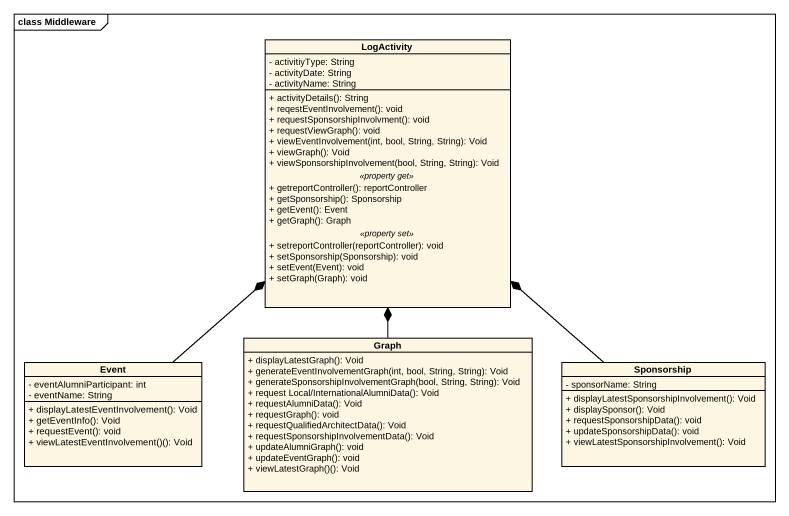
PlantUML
@startuml
mainframe class Middleware
hide circle
hide empty members
skinparam classAttributeIconSize 0
class LogActivity {
  - activitiyType: String
  - activityDate: String
  - activityName: String
  --
  + activityDetails(): String
  + reqestEventInvolvement(): void
  + requestSponsorshipInvolvment(): void
  + requestViewGraph(): void
  + viewEventInvolvement(int, bool, String, String): Void
  + viewGraph(): Void
  + viewSponsorshipInvolvement(bool, String, String): Void
  .. <<property get>> ..
  + getreportController(): reportController
  + getSponsorship(): Sponsorship
  + getEvent(): Event
  + getGraph(): Graph
  .. <<property set>> ..
  + setreportController(reportController): void
  + setSponsorship(Sponsorship): void
  + setEvent(Event): void
  + setGraph(Graph): void
}
class Graph {
  + displayLatestGraph(): Void
  + generateEventInvolvementGraph(int, bool, String, String): Void
  + generateSponsorshipInvolvementGraph(bool, String, String): Void
  + request Local/InternationalAlumniData(): Void
  + requestAlumniData(): Void
  + requestGraph(): void
  + requestQualifiedArchitectData(): Void
  + requestSponsorshipInvolvementData(): Void
  + updateAlumniGraph(): void
  + updateEventGraph(): void
  + viewLatestGraph()(): Void
}
class Event {
  - eventAlumniParticipant: int
  - eventName: String
  + displayLatestEventInvolvement(): Void
  + getEventInfo(): Void
  + requestEvent(): void
  + viewLatestEventInvolvement()(): Void
}
class Sponsorship {
  - sponsorName: String
  + displayLatestSponsorshipInvolvement(): Void
  + displaySponsor(): Void
  + requestSponsorshipData(): void
  + updateSponsorshipData(): void
  + viewLatestSponsorshipInvolvement(): Void
}
Graph -up-* LogActivity
Event -up-* LogActivity
Sponsorship -up-* LogActivity
@enduml
